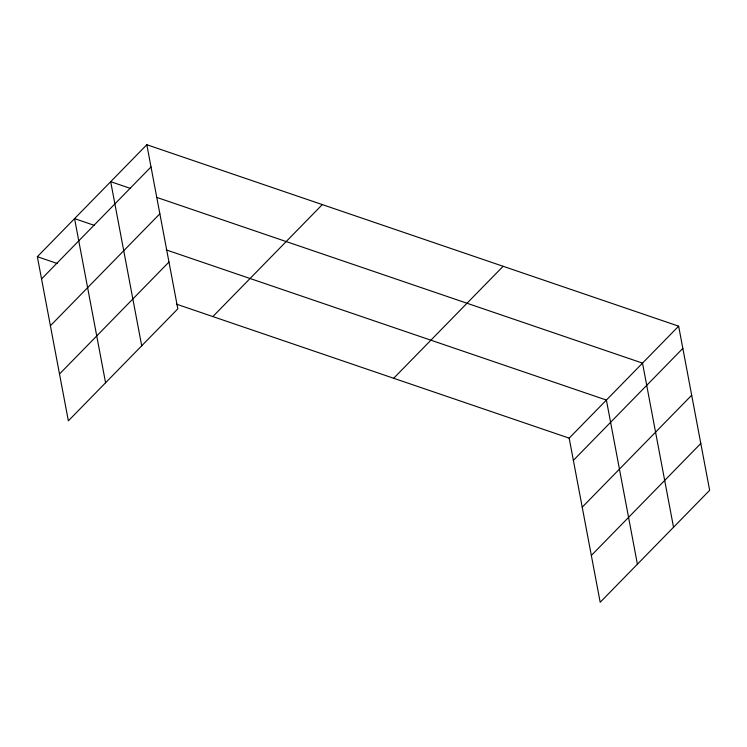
<?xml version="1.0" encoding="UTF-8"?>
<svg xmlns="http://www.w3.org/2000/svg" width="747" height="747" viewBox="0 0 747 747"><rect width="100%" height="100%" fill="white"/><g stroke="black" fill="none" stroke-linecap="round" stroke-linejoin="round"><path stroke-width="1.12" d="M146.814 144.722L177.823 308.856L68.36 420.832L37.35 256.697L146.814 144.722L678.64 326.168L709.65 490.303L600.186 602.278L569.177 438.144L678.64 326.168M41.552 278.93L151.006 166.954M50.394 325.757L159.858 213.782M59.517 374.004L168.971 262.029M212.848 316.579L322.312 204.603M393.678 378.262L503.133 266.287M573.379 460.376L682.833 348.401M582.221 507.204L691.685 395.228M591.344 555.451L700.798 443.475M130.557 188.459L110.687 181.68L141.706 345.814M157.047 197.497L642.513 363.117L673.533 527.251M94.43 225.407L74.569 218.628L105.579 382.763M166.179 249.881L606.396 400.065L637.406 564.2M37.35 256.697L57.22 263.476M176.432 304.15L569.177 438.144"/></g></svg>
